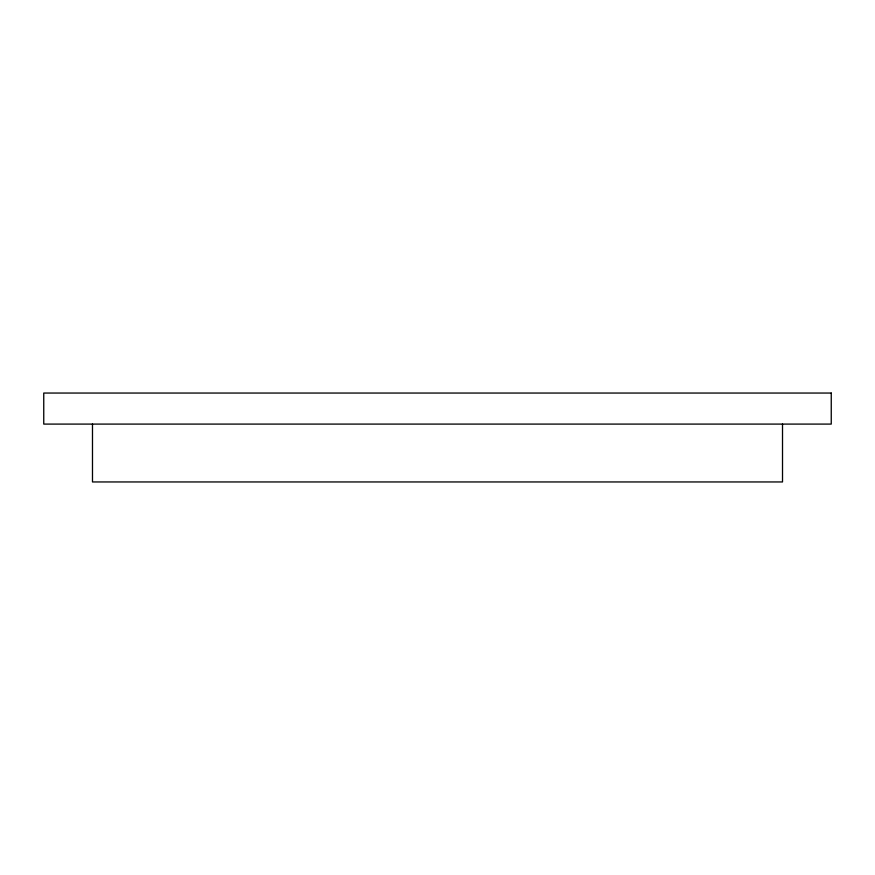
<?xml version="1.0" encoding="UTF-8"?>
<svg xmlns="http://www.w3.org/2000/svg" width="875" height="875" viewBox="0 0 875 875"><rect width="100%" height="100%" fill="white"/><g stroke="black" fill="none" stroke-linecap="round" stroke-linejoin="round"><path stroke-width="1.31" d="M782.513 424.091L782.513 481.95L92.487 481.95L92.487 424.091M831.25 393.05L43.75 393.05L43.75 424.091L831.25 424.091L831.25 393.05"/></g></svg>
